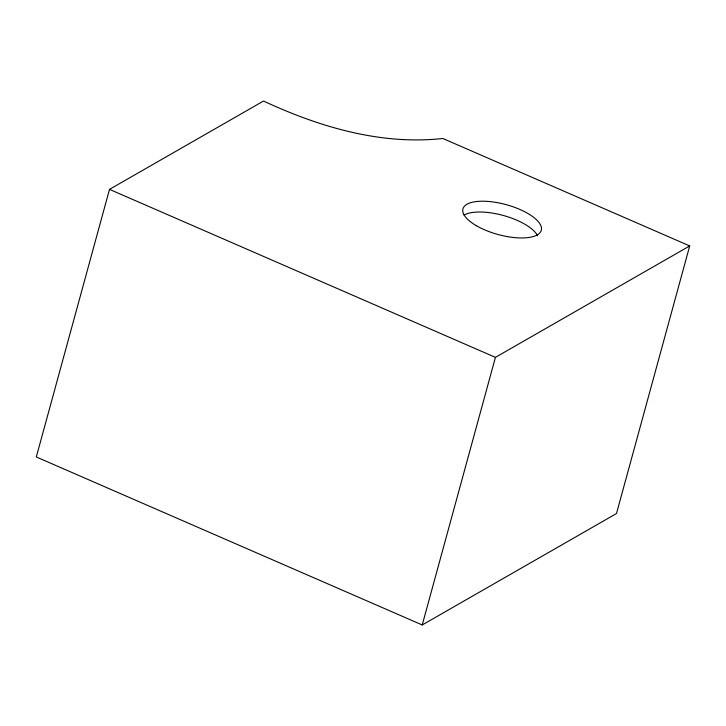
<?xml version="1.0" encoding="UTF-8"?>
<svg xmlns="http://www.w3.org/2000/svg" width="726" height="726" viewBox="0 0 726 726"><rect width="100%" height="100%" fill="white"/><g stroke="black" fill="none" stroke-linecap="round" stroke-linejoin="round"><path stroke-width="1.09" d="M109.508 189.368L36.3 456.972L422.223 624.959L616.492 513.536L689.7 245.933L442.878 138.494C380.914 145.291 319.195 126.941 263.511 101.041L109.508 189.368L495.431 357.364L689.7 245.933M422.223 624.959L495.431 357.364M463.996 215.068A40.602 15.473 15.3 0 1 504.089 215.686A40.602 15.473 15.3 0 1 537.63 235.859M476.419 225.732A40.602 15.473 15.3 0 0 540.797 231.512A40.602 15.473 15.3 0 0 489.142 201.519A40.602 15.473 15.3 0 0 476.419 225.732"/></g></svg>
